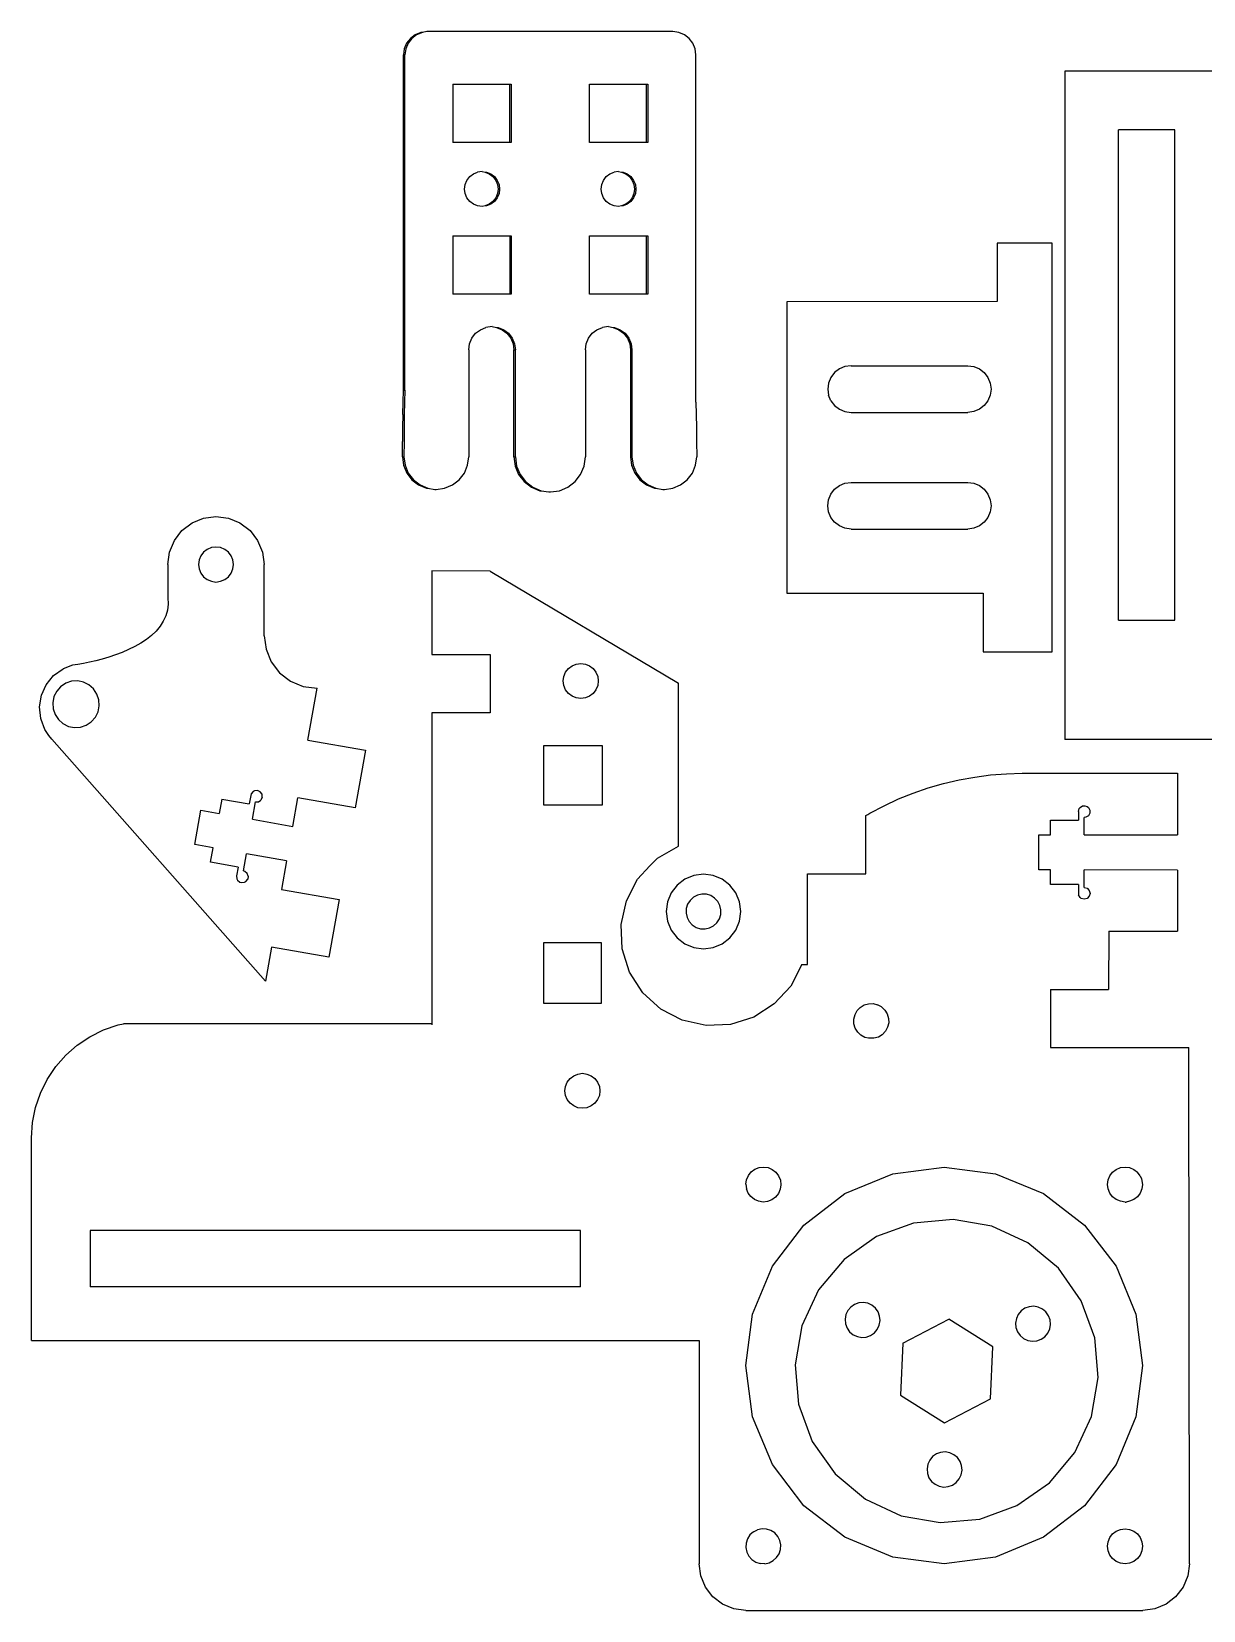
# Model space of a CAD drawing. Header units: millimetres. Extents: x -155 to 135, y -62 to 86.
# Drawn here: x -154.8 to -54.3, y -57.8 to 77.5 of the extents above; entities that cross this region are included whole.
import ezdxf

# ---------------------------------------------------------------- set-up
doc = ezdxf.new("R2010")
doc.units = ezdxf.units.MM

msp = doc.modelspace()

# ---------------------------------------------------------------- linework, layer by layer
for p, q in [((-121.88, 77.21), (-122.29, 76.89)), ((-121.75, 77.21), (-122.16, 76.89)), ((-121.39, 77.41), (-121.88, 77.21)), ((-121.26, 77.41), (-121.75, 77.21)), ((-121.26, 77.41), (-121.39, 77.41)), ((-120.88, 77.48), (-121.26, 77.41)), ((-99.8, 77.48), (-120.88, 77.48)), ((-99.29, 77.41), (-99.8, 77.48)), ((-98.8, 77.21), (-99.29, 77.41)), ((-98.39, 76.89), (-98.8, 77.21)), ((-122.81, 76), (-122.88, 75.48)), ((-122.61, 76.48), (-122.81, 76)), ((-122.68, 76), (-122.75, 75.48)), ((-122.48, 76.48), (-122.68, 76)), ((-122.29, 76.89), (-122.61, 76.48)), ((-122.16, 76.89), (-122.48, 76.48)), ((-98.07, 76.48), (-98.39, 76.89)), ((-97.87, 76), (-98.07, 76.48)), ((-97.81, 75.48), (-97.87, 76)), ((-122.88, 46.76), (-122.88, 75.48)), ((-122.88, 75.48), (-122.75, 75.48)), ((-122.75, 46.76), (-122.75, 75.48)), ((-97.81, 45.72), (-97.81, 75.48)), ((-66.2, 74.09), (-66.2, 16.81)), ((-52.76, 74.09), (-66.2, 74.09)), ((-118.64, 72.98), (-113.77, 72.98)), ((-118.64, 72.98), (-118.64, 67.98)), ((-113.77, 67.98), (-113.77, 72.98)), ((-113.77, 72.98), (-113.64, 72.98)), ((-113.64, 72.98), (-113.64, 67.98)), ((-106.94, 72.98), (-102.08, 72.98)), ((-106.94, 67.98), (-106.94, 72.98)), ((-102.08, 72.98), (-102.08, 67.98)), ((-102.08, 72.98), (-101.95, 72.98)), ((-101.95, 72.98), (-101.95, 67.98)), ((-61.61, 27.05), (-61.61, 69.05)), ((-56.76, 69.05), (-61.61, 69.05)), ((-56.76, 27.05), (-56.76, 69.05)), ((-113.77, 67.98), (-118.64, 67.98)), ((-113.64, 67.98), (-113.77, 67.98)), ((-102.08, 67.98), (-106.94, 67.98)), ((-101.95, 67.98), (-102.08, 67.98)), ((-117.44, 64.73), (-117.2, 65.05)), ((-117.2, 65.05), (-116.89, 65.28)), ((-116.89, 65.28), (-116.53, 65.43)), ((-116.14, 65.48), (-116.53, 65.43)), ((-116.14, 65.48), (-115.88, 65.43)), ((-115.88, 65.43), (-115.52, 65.28)), ((-115.88, 65.43), (-115.75, 65.43)), ((-115.75, 65.43), (-115.39, 65.28)), ((-115.52, 65.28), (-115.21, 65.05)), ((-115.39, 65.28), (-115.08, 65.05)), ((-115.21, 65.05), (-114.97, 64.73)), ((-115.08, 65.05), (-114.84, 64.73)), ((-105.74, 64.73), (-105.51, 65.05)), ((-105.51, 65.05), (-105.19, 65.28)), ((-105.19, 65.28), (-104.83, 65.43)), ((-104.45, 65.48), (-104.83, 65.43)), ((-104.45, 65.48), (-104.19, 65.43)), ((-104.19, 65.43), (-103.83, 65.28)), ((-104.19, 65.43), (-104.06, 65.43)), ((-104.06, 65.43), (-103.7, 65.28)), ((-103.83, 65.28), (-103.52, 65.05)), ((-103.7, 65.28), (-103.38, 65.05)), ((-103.52, 65.05), (-103.28, 64.73)), ((-103.38, 65.05), (-103.15, 64.73)), ((-117.64, 63.98), (-117.59, 64.37)), ((-117.59, 63.6), (-117.64, 63.98)), ((-117.59, 64.37), (-117.44, 64.73)), ((-117.44, 63.23), (-117.59, 63.6)), ((-114.97, 64.73), (-114.82, 64.37)), ((-114.82, 63.6), (-114.97, 63.23)), ((-114.84, 64.73), (-114.69, 64.37)), ((-114.69, 63.6), (-114.84, 63.23)), ((-114.82, 64.37), (-114.77, 63.98)), ((-114.77, 63.98), (-114.82, 63.6)), ((-114.69, 64.37), (-114.64, 63.98)), ((-114.64, 63.98), (-114.69, 63.6)), ((-105.94, 63.98), (-105.89, 64.37)), ((-105.89, 63.6), (-105.94, 63.98)), ((-105.89, 64.37), (-105.74, 64.73)), ((-105.74, 63.23), (-105.89, 63.6)), ((-103.28, 64.73), (-103.13, 64.37)), ((-103.13, 63.6), (-103.28, 63.23)), ((-103.15, 64.73), (-103, 64.37)), ((-103, 63.6), (-103.15, 63.23)), ((-103.13, 64.37), (-103.08, 63.98)), ((-103.08, 63.98), (-103.13, 63.6)), ((-103, 64.37), (-102.95, 63.98)), ((-102.95, 63.98), (-103, 63.6)), ((-117.2, 62.92), (-117.44, 63.23)), ((-116.89, 62.69), (-117.2, 62.92)), ((-116.53, 62.54), (-116.89, 62.69)), ((-116.14, 62.48), (-116.53, 62.54)), ((-115.88, 62.54), (-116.14, 62.48)), ((-115.52, 62.69), (-115.88, 62.54)), ((-115.75, 62.54), (-115.88, 62.54)), ((-115.39, 62.69), (-115.75, 62.54)), ((-115.21, 62.92), (-115.52, 62.69)), ((-115.08, 62.92), (-115.39, 62.69)), ((-114.97, 63.23), (-115.21, 62.92)), ((-114.84, 63.23), (-115.08, 62.92)), ((-105.51, 62.92), (-105.74, 63.23)), ((-105.19, 62.69), (-105.51, 62.92)), ((-104.83, 62.54), (-105.19, 62.69)), ((-104.45, 62.48), (-104.83, 62.54)), ((-104.19, 62.54), (-104.45, 62.48)), ((-103.83, 62.69), (-104.19, 62.54)), ((-104.06, 62.54), (-104.19, 62.54)), ((-103.7, 62.69), (-104.06, 62.54)), ((-103.52, 62.92), (-103.83, 62.69)), ((-103.38, 62.92), (-103.7, 62.69)), ((-103.28, 63.23), (-103.52, 62.92)), ((-103.15, 63.23), (-103.38, 62.92)), ((-118.64, 59.98), (-113.77, 59.98)), ((-118.64, 59.98), (-118.64, 54.98)), ((-113.77, 59.98), (-113.77, 54.98)), ((-113.77, 59.98), (-113.64, 59.98)), ((-113.64, 59.98), (-113.64, 54.98)), ((-106.94, 59.98), (-102.08, 59.98)), ((-106.94, 54.98), (-106.94, 59.98)), ((-102.08, 59.98), (-102.08, 54.98)), ((-102.08, 59.98), (-101.95, 59.98)), ((-101.95, 59.98), (-101.95, 54.98)), ((-67.29, 59.34), (-72, 59.34)), ((-72, 59.34), (-72, 54.34)), ((-67.29, 24.34), (-67.29, 59.34)), ((-113.77, 54.98), (-118.64, 54.98)), ((-113.64, 54.98), (-113.77, 54.98)), ((-102.08, 54.98), (-106.94, 54.98)), ((-101.95, 54.98), (-102.08, 54.98)), ((-72, 54.34), (-90.03, 54.33)), ((-90.03, 54.33), (-90.03, 29.35)), ((-117.02, 51.2), (-116.71, 51.62)), ((-116.71, 51.62), (-116.29, 51.93)), ((-116.29, 51.93), (-115.81, 52.13)), ((-115.29, 52.2), (-115.81, 52.13)), ((-115.29, 52.2), (-114.91, 52.13)), ((-114.91, 52.13), (-114.42, 51.93)), ((-114.91, 52.13), (-114.77, 52.13)), ((-114.77, 52.13), (-114.29, 51.93)), ((-114.42, 51.93), (-114.01, 51.62)), ((-114.29, 51.93), (-113.88, 51.62)), ((-114.01, 51.62), (-113.69, 51.2)), ((-113.88, 51.62), (-113.56, 51.2)), ((-107.03, 51.2), (-106.71, 51.62)), ((-106.71, 51.62), (-106.3, 51.93)), ((-106.3, 51.93), (-105.81, 52.13)), ((-105.3, 52.2), (-105.81, 52.13)), ((-105.3, 52.2), (-104.91, 52.13)), ((-104.91, 52.13), (-104.43, 51.93)), ((-104.91, 52.13), (-104.78, 52.13)), ((-104.78, 52.13), (-104.3, 51.93)), ((-104.43, 51.93), (-104.01, 51.62)), ((-104.3, 51.93), (-103.88, 51.62)), ((-104.01, 51.62), (-103.69, 51.2)), ((-103.88, 51.62), (-103.56, 51.2)), ((-117.29, 50.2), (-117.22, 50.72)), ((-117.29, 50.2), (-117.29, 41.03)), ((-117.22, 50.72), (-117.02, 51.2)), ((-113.69, 51.2), (-113.49, 50.72)), ((-113.56, 51.2), (-113.36, 50.72)), ((-113.49, 50.72), (-113.42, 50.2)), ((-113.42, 41.03), (-113.42, 50.2)), ((-113.42, 50.2), (-113.29, 50.2)), ((-113.36, 50.72), (-113.29, 50.2)), ((-113.29, 41.03), (-113.29, 50.2)), ((-107.29, 50.2), (-107.23, 50.72)), ((-107.29, 50.2), (-107.29, 41.03)), ((-107.23, 50.72), (-107.03, 51.2)), ((-103.69, 51.2), (-103.49, 50.72)), ((-103.56, 51.2), (-103.36, 50.72)), ((-103.49, 50.72), (-103.43, 50.2)), ((-103.43, 50.2), (-103.43, 41.03)), ((-103.43, 50.2), (-103.3, 50.2)), ((-103.36, 50.72), (-103.3, 50.2)), ((-103.3, 50.2), (-103.3, 41.03)), ((-85.04, 48.78), (-85.52, 48.58)), ((-84.52, 48.84), (-85.04, 48.78)), ((-84.52, 48.84), (-74.52, 48.84)), ((-74.52, 48.84), (-74.01, 48.78)), ((-74.01, 48.78), (-73.52, 48.58)), ((-86.46, 47.36), (-86.52, 46.84)), ((-86.26, 47.84), (-86.46, 47.36)), ((-85.94, 48.26), (-86.26, 47.84)), ((-85.52, 48.58), (-85.94, 48.26)), ((-73.52, 48.58), (-73.11, 48.26)), ((-73.11, 48.26), (-72.79, 47.84)), ((-72.79, 47.84), (-72.59, 47.36)), ((-72.59, 47.36), (-72.52, 46.84)), ((-122.91, 45.72), (-122.88, 46.76)), ((-122.88, 46.76), (-122.75, 46.76)), ((-122.75, 46.76), (-122.78, 45.72)), ((-86.52, 46.84), (-86.46, 46.33)), ((-86.26, 45.84), (-86.46, 46.33)), ((-72.59, 46.33), (-72.79, 45.84)), ((-72.52, 46.84), (-72.59, 46.33)), ((-122.94, 44.66), (-122.95, 43.54)), ((-122.94, 44.66), (-122.91, 45.72)), ((-122.81, 44.66), (-122.82, 43.54)), ((-122.78, 45.72), (-122.81, 44.66)), ((-97.81, 45.72), (-97.78, 44.66)), ((-97.78, 44.66), (-97.77, 43.54)), ((-86.26, 45.84), (-85.94, 45.43)), ((-85.94, 45.43), (-85.52, 45.11)), ((-85.52, 45.11), (-85.04, 44.91)), ((-85.04, 44.91), (-84.52, 44.84)), ((-84.52, 44.84), (-74.52, 44.84)), ((-74.01, 44.91), (-74.52, 44.84)), ((-73.52, 45.11), (-74.01, 44.91)), ((-73.11, 45.43), (-73.52, 45.11)), ((-72.79, 45.84), (-73.11, 45.43)), ((-122.95, 43.54), (-122.96, 42.34)), ((-122.82, 43.54), (-122.83, 42.34)), ((-97.77, 43.54), (-97.76, 42.34)), ((-122.97, 41.03), (-122.96, 42.34)), ((-122.83, 42.34), (-122.84, 41.03)), ((-97.76, 42.34), (-97.75, 41.03)), ((-122.97, 41.03), (-122.88, 40.31)), ((-122.97, 41.03), (-122.84, 41.03)), ((-122.84, 41.03), (-122.74, 40.31)), ((-117.39, 40.31), (-117.29, 41.03)), ((-113.42, 41.03), (-113.32, 40.25)), ((-113.42, 41.03), (-113.29, 41.03)), ((-113.29, 41.03), (-113.19, 40.25)), ((-107.4, 40.25), (-107.29, 41.03)), ((-103.43, 41.03), (-103.33, 40.31)), ((-103.43, 41.03), (-103.3, 41.03)), ((-103.3, 41.03), (-103.2, 40.31)), ((-97.84, 40.31), (-97.75, 41.03)), ((-122.88, 40.31), (-122.6, 39.64)), ((-122.74, 40.31), (-122.47, 39.64)), ((-122.6, 39.64), (-122.16, 39.07)), ((-122.47, 39.64), (-122.03, 39.07)), ((-118.1, 39.07), (-117.66, 39.64)), ((-117.66, 39.64), (-117.39, 40.31)), ((-113.32, 40.25), (-113.02, 39.53)), ((-113.19, 40.25), (-112.89, 39.53)), ((-113.02, 39.53), (-112.54, 38.91)), ((-112.89, 39.53), (-112.41, 38.91)), ((-108.17, 38.91), (-107.7, 39.53)), ((-107.7, 39.53), (-107.4, 40.25)), ((-103.33, 40.31), (-103.06, 39.64)), ((-103.2, 40.31), (-102.92, 39.64)), ((-103.06, 39.64), (-102.61, 39.07)), ((-102.92, 39.64), (-102.48, 39.07)), ((-98.56, 39.07), (-98.12, 39.64)), ((-98.12, 39.64), (-97.84, 40.31)), ((-122.16, 39.07), (-121.58, 38.63)), ((-122.03, 39.07), (-121.45, 38.63)), ((-121.58, 38.63), (-120.91, 38.35)), ((-121.45, 38.63), (-120.78, 38.35)), ((-120.91, 38.35), (-120.78, 38.35)), ((-120.78, 38.35), (-120.2, 38.25)), ((-120.2, 38.25), (-120.07, 38.25)), ((-120.07, 38.25), (-119.35, 38.35)), ((-119.35, 38.35), (-118.68, 38.63)), ((-118.68, 38.63), (-118.1, 39.07)), ((-112.54, 38.91), (-111.92, 38.43)), ((-112.41, 38.91), (-111.79, 38.43)), ((-111.92, 38.43), (-111.2, 38.13)), ((-111.79, 38.43), (-111.07, 38.13)), ((-111.2, 38.13), (-111.07, 38.13)), ((-111.07, 38.13), (-110.42, 38.03)), ((-110.42, 38.03), (-110.29, 38.03)), ((-110.29, 38.03), (-109.52, 38.13)), ((-109.52, 38.13), (-108.79, 38.43)), ((-108.79, 38.43), (-108.17, 38.91)), ((-102.61, 39.07), (-102.04, 38.63)), ((-102.48, 39.07), (-101.91, 38.63)), ((-102.04, 38.63), (-101.37, 38.35)), ((-101.91, 38.63), (-101.24, 38.35)), ((-101.37, 38.35), (-101.24, 38.35)), ((-101.24, 38.35), (-100.65, 38.25)), ((-100.65, 38.25), (-100.52, 38.25)), ((-100.52, 38.25), (-99.8, 38.35)), ((-99.8, 38.35), (-99.13, 38.63)), ((-99.13, 38.63), (-98.56, 39.07)), ((-86.26, 37.84), (-85.94, 38.26)), ((-85.94, 38.26), (-85.52, 38.58)), ((-85.52, 38.58), (-85.04, 38.78)), ((-85.04, 38.78), (-84.52, 38.84)), ((-84.52, 38.84), (-74.52, 38.84)), ((-74.52, 38.84), (-74.01, 38.78)), ((-74.01, 38.78), (-73.52, 38.58)), ((-73.52, 38.58), (-73.11, 38.26)), ((-73.11, 38.26), (-72.79, 37.84)), ((-86.52, 36.84), (-86.46, 37.36)), ((-86.46, 36.33), (-86.52, 36.84)), ((-86.46, 37.36), (-86.26, 37.84)), ((-72.79, 37.84), (-72.59, 37.36)), ((-72.59, 37.36), (-72.52, 36.84)), ((-72.52, 36.84), (-72.59, 36.33)), ((-141.86, 34.73), (-141, 35.38)), ((-141, 35.38), (-140.01, 35.79)), ((-140.01, 35.79), (-138.95, 35.93)), ((-138.95, 35.93), (-137.88, 35.79)), ((-137.88, 35.79), (-136.89, 35.38)), ((-136.89, 35.38), (-136.03, 34.73)), ((-86.26, 35.84), (-86.46, 36.33)), ((-85.94, 35.43), (-86.26, 35.84)), ((-85.52, 35.11), (-85.94, 35.43)), ((-73.11, 35.43), (-73.52, 35.11)), ((-72.79, 35.84), (-73.11, 35.43)), ((-72.59, 36.33), (-72.79, 35.84)), ((-142.92, 32.88), (-142.51, 33.87)), ((-142.51, 33.87), (-141.86, 34.73)), ((-136.03, 34.73), (-135.38, 33.87)), ((-135.38, 33.87), (-134.97, 32.88)), ((-85.04, 34.91), (-85.52, 35.11)), ((-84.52, 34.84), (-85.04, 34.91)), ((-84.52, 34.84), (-74.52, 34.84)), ((-74.01, 34.91), (-74.52, 34.84)), ((-73.52, 35.11), (-74.01, 34.91)), ((-143.06, 31.81), (-142.92, 32.88)), ((-140.24, 32.56), (-140.39, 32.2)), ((-140.01, 32.87), (-140.24, 32.56)), ((-139.7, 33.11), (-140.01, 32.87)), ((-139.33, 33.26), (-139.7, 33.11)), ((-138.95, 33.31), (-139.33, 33.26)), ((-138.56, 33.26), (-138.95, 33.31)), ((-138.2, 33.11), (-138.56, 33.26)), ((-137.88, 32.87), (-138.2, 33.11)), ((-137.65, 32.56), (-137.88, 32.87)), ((-137.5, 32.2), (-137.65, 32.56)), ((-134.97, 32.88), (-134.83, 31.81)), ((-143.06, 31.81), (-143.06, 28.98)), ((-140.39, 32.2), (-140.45, 31.81)), ((-140.45, 31.81), (-140.39, 31.43)), ((-140.39, 31.43), (-140.24, 31.06)), ((-137.65, 31.06), (-137.5, 31.43)), ((-137.45, 31.81), (-137.5, 32.2)), ((-137.5, 31.43), (-137.45, 31.81)), ((-134.81, 25.71), (-134.83, 31.81)), ((-120.45, 31.26), (-120.45, 24.09)), ((-115.45, 31.25), (-120.45, 31.26)), ((-115.45, 31.25), (-99.3, 21.64)), ((-140.24, 31.06), (-140.01, 30.75)), ((-140.01, 30.75), (-139.7, 30.52)), ((-139.7, 30.52), (-139.33, 30.37)), ((-139.33, 30.37), (-138.95, 30.31)), ((-138.95, 30.31), (-138.56, 30.37)), ((-138.56, 30.37), (-138.2, 30.52)), ((-138.2, 30.52), (-137.88, 30.75)), ((-137.88, 30.75), (-137.65, 31.06)), ((-143.04, 28.42), (-143.1, 27.9)), ((-143.06, 28.98), (-143.04, 28.42)), ((-90.03, 29.35), (-73.2, 29.35)), ((-73.2, 29.35), (-73.2, 24.34)), ((-143.24, 27.41), (-143.46, 26.95)), ((-143.1, 27.9), (-143.24, 27.41)), ((-144.47, 25.74), (-144.91, 25.39)), ((-144.08, 26.11), (-144.47, 25.74)), ((-143.74, 26.52), (-144.08, 26.11)), ((-143.46, 26.95), (-143.74, 26.52)), ((-134.81, 25.71), (-134.66, 24.55)), ((-61.61, 27.05), (-56.76, 27.05)), ((-146.44, 24.52), (-146.99, 24.28)), ((-145.9, 24.78), (-146.44, 24.52)), ((-145.39, 25.08), (-145.9, 24.78)), ((-144.91, 25.39), (-145.39, 25.08)), ((-134.66, 24.55), (-134.21, 23.46)), ((-151.25, 23.18), (-152.04, 22.88)), ((-150.8, 23.24), (-151.25, 23.18)), ((-150.31, 23.32), (-150.8, 23.24)), ((-149.79, 23.43), (-150.31, 23.32)), ((-149.25, 23.55), (-149.79, 23.43)), ((-148.7, 23.7), (-149.25, 23.55)), ((-148.13, 23.87), (-148.7, 23.7)), ((-147.56, 24.06), (-148.13, 23.87)), ((-146.99, 24.28), (-147.56, 24.06)), ((-134.21, 23.46), (-133.49, 22.53)), ((-120.45, 24.09), (-115.46, 24.09)), ((-115.46, 24.09), (-115.46, 19.09)), ((-108.74, 22.89), (-108.43, 23.12)), ((-108.43, 23.12), (-108.07, 23.27)), ((-108.07, 23.27), (-107.68, 23.33)), ((-107.68, 23.33), (-107.29, 23.27)), ((-107.29, 23.27), (-106.93, 23.12)), ((-106.93, 23.12), (-106.62, 22.89)), ((-73.2, 24.34), (-67.29, 24.34)), ((-153.49, 21.51), (-152.86, 22.29)), ((-152.86, 22.29), (-152.04, 22.88)), ((-151.33, 21.8), (-151.82, 21.63)), ((-150.8, 21.83), (-151.33, 21.8)), ((-150.29, 21.73), (-150.8, 21.83)), ((-149.83, 21.49), (-150.29, 21.73)), ((-133.49, 22.53), (-132.56, 21.82)), ((-132.56, 21.82), (-131.48, 21.37)), ((-109.18, 21.83), (-109.13, 22.21)), ((-109.13, 21.44), (-109.18, 21.83)), ((-109.13, 22.21), (-108.98, 22.58)), ((-108.98, 22.58), (-108.74, 22.89)), ((-106.62, 22.89), (-106.38, 22.58)), ((-106.38, 22.58), (-106.23, 22.21)), ((-106.23, 22.21), (-106.18, 21.83)), ((-106.18, 21.83), (-106.23, 21.44)), ((-154.07, 19.61), (-153.91, 20.6)), ((-153.91, 20.6), (-153.49, 21.51)), ((-152.83, 20.49), (-152.94, 19.97)), ((-152.6, 20.95), (-152.83, 20.49)), ((-152.26, 21.34), (-152.6, 20.95)), ((-151.82, 21.63), (-152.26, 21.34)), ((-149.43, 21.15), (-149.83, 21.49)), ((-149.15, 20.71), (-149.43, 21.15)), ((-148.98, 20.22), (-149.15, 20.71)), ((-131.48, 21.37), (-130.28, 21.21)), ((-131.07, 16.76), (-130.28, 21.21)), ((-108.98, 21.08), (-109.13, 21.44)), ((-108.74, 20.76), (-108.98, 21.08)), ((-108.43, 20.53), (-108.74, 20.76)), ((-108.07, 20.38), (-108.43, 20.53)), ((-107.68, 20.33), (-108.07, 20.38)), ((-107.29, 20.38), (-107.68, 20.33)), ((-106.93, 20.53), (-107.29, 20.38)), ((-106.62, 20.76), (-106.93, 20.53)), ((-106.38, 21.08), (-106.62, 20.76)), ((-106.23, 21.44), (-106.38, 21.08)), ((-99.3, 7.68), (-99.3, 21.64)), ((-153.97, 18.61), (-154.07, 19.61)), ((-152.94, 19.97), (-152.91, 19.45)), ((-152.91, 19.45), (-152.74, 18.96)), ((-152.74, 18.96), (-152.45, 18.52)), ((-149.28, 18.72), (-149.05, 19.19)), ((-149.05, 19.19), (-148.95, 19.7)), ((-148.95, 19.7), (-148.98, 20.22)), ((-115.46, 19.09), (-120.46, 19.09)), ((-120.46, 19.09), (-120.45, -7.55)), ((-153.92, 18.52), (-153.97, 18.61)), ((-153.61, 17.67), (-153.92, 18.52)), ((-153.26, 17.17), (-153.61, 17.67)), ((-152.45, 18.52), (-152.06, 18.18)), ((-152.06, 18.18), (-151.59, 17.94)), ((-151.59, 17.94), (-151.08, 17.84)), ((-151.08, 17.84), (-150.56, 17.87)), ((-150.56, 17.87), (-150.07, 18.04)), ((-150.07, 18.04), (-149.63, 18.33)), ((-149.63, 18.33), (-149.28, 18.72)), ((-153.02, 16.85), (-153.26, 17.17)), ((-153.02, 16.85), (-134.7, -3.88)), ((-131.07, 16.76), (-126.14, 15.89)), ((-110.84, 11.19), (-110.84, 16.31)), ((-110.84, 16.31), (-105.84, 16.31)), ((-105.84, 16.31), (-105.84, 11.19)), ((-49.06, 16.8), (-66.2, 16.81)), ((-126.14, 15.89), (-127.01, 10.96)), ((-75.26, 13.36), (-73.92, 13.6)), ((-73.92, 13.6), (-72.57, 13.78)), ((-72.57, 13.78), (-71.21, 13.88)), ((-71.21, 13.88), (-69.85, 13.92)), ((-69.85, 13.92), (-56.54, 13.92)), ((-56.54, 13.92), (-56.54, 8.64)), ((-135.76, 12.36), (-135.92, 12.16)), ((-135.64, 12.42), (-135.76, 12.36)), ((-135.38, 12.44), (-135.64, 12.42)), ((-135.15, 12.33), (-135.38, 12.44)), ((-135, 12.12), (-135.15, 12.33)), ((-80.46, 11.72), (-79.19, 12.23)), ((-79.19, 12.23), (-77.9, 12.67)), ((-77.9, 12.67), (-76.59, 13.05)), ((-76.59, 13.05), (-75.26, 13.36)), ((-138.45, 11.71), (-138.67, 10.48)), ((-138.45, 11.71), (-136.09, 11.3)), ((-135.92, 12.16), (-136.09, 11.3)), ((-135.82, 9.98), (-135.56, 11.46)), ((-135.56, 11.46), (-135.3, 11.48)), ((-135.3, 11.48), (-135.09, 11.63)), ((-134.98, 11.86), (-135.09, 11.63)), ((-134.98, 11.86), (-135, 12.12)), ((-132.37, 9.37), (-131.93, 11.83)), ((-127.01, 10.96), (-131.93, 11.83)), ((-105.84, 11.19), (-110.84, 11.19)), ((-82.91, 10.5), (-81.69, 11.14)), ((-81.69, 11.14), (-80.46, 11.72)), ((-65.04, 10.64), (-64.97, 10.89)), ((-64.97, 10.89), (-64.89, 10.99)), ((-64.89, 10.99), (-64.67, 11.12)), ((-64.67, 11.12), (-64.58, 11.12)), ((-64.58, 11.12), (-64.47, 11.12)), ((-64.47, 11.12), (-64.29, 11.07)), ((-64.29, 11.07), (-64.18, 10.99)), ((-64.18, 10.99), (-64.05, 10.76)), ((-140.77, 7.81), (-140.25, 10.76)), ((-140.25, 10.76), (-138.67, 10.48)), ((-135.82, 9.98), (-132.37, 9.37)), ((-83.26, 10.29), (-83.08, 10.4)), ((-83.26, 5.29), (-83.26, 10.29)), ((-83.08, 10.4), (-82.91, 10.5)), ((-67.44, 8.64), (-67.44, 9.89)), ((-67.44, 9.89), (-65.04, 9.89)), ((-65.04, 10.64), (-65.04, 9.89)), ((-64.41, 10.15), (-64.54, 10.14)), ((-64.54, 8.64), (-64.54, 10.14)), ((-64.18, 10.28), (-64.41, 10.15)), ((-64.05, 10.51), (-64.18, 10.28)), ((-64.05, 10.76), (-64.05, 10.51)), ((-68.44, 5.64), (-68.44, 8.64)), ((-68.44, 8.64), (-67.44, 8.64)), ((-64.54, 8.64), (-56.54, 8.64)), ((-139.19, 7.53), (-140.77, 7.81)), ((-139.41, 6.3), (-139.19, 7.53)), ((-136.6, 5.55), (-136.34, 7.02)), ((-132.89, 6.42), (-136.34, 7.02)), ((-101.11, 6.64), (-99.3, 7.68)), ((-137.05, 5.88), (-139.41, 6.3)), ((-137.05, 5.88), (-137.18, 5.14)), ((-136.47, 5.51), (-136.6, 5.55)), ((-136.27, 5.34), (-136.47, 5.51)), ((-132.89, 6.42), (-133.32, 3.95)), ((-102.81, 4.85), (-101.77, 5.98)), ((-101.77, 5.98), (-101.11, 6.64)), ((-67.44, 5.64), (-68.44, 5.64)), ((-67.44, 4.39), (-67.44, 5.64)), ((-56.54, 5.63), (-64.54, 5.64)), ((-64.54, 4.14), (-64.54, 5.64)), ((-56.54, 5.63), (-56.54, 0.38)), ((-137.18, 5.14), (-137.15, 4.88)), ((-137.15, 4.88), (-137.09, 4.77)), ((-137.09, 4.77), (-136.9, 4.6)), ((-136.9, 4.6), (-136.77, 4.56)), ((-136.77, 4.56), (-136.51, 4.59)), ((-136.51, 4.59), (-136.4, 4.65)), ((-136.4, 4.65), (-136.23, 4.84)), ((-136.19, 5.1), (-136.27, 5.34)), ((-136.19, 5.1), (-136.23, 4.84)), ((-103.77, 2.99), (-102.81, 4.85)), ((-99.43, 4.34), (-99.94, 3.68)), ((-98.77, 4.85), (-99.43, 4.34)), ((-97.99, 5.17), (-98.77, 4.85)), ((-97.17, 5.28), (-97.99, 5.17)), ((-96.34, 5.17), (-97.17, 5.28)), ((-95.56, 4.85), (-96.34, 5.17)), ((-94.9, 4.34), (-95.56, 4.85)), ((-94.39, 3.68), (-94.9, 4.34)), ((-88.26, 5.29), (-83.26, 5.29)), ((-88.26, -2.46), (-88.26, 5.29)), ((-65.04, 4.39), (-67.44, 4.39)), ((-65.04, 4.39), (-65.02, 3.51)), ((-64.54, 4.14), (-64.29, 4.07)), ((-64.29, 4.07), (-64.11, 3.88)), ((-133.32, 3.95), (-128.4, 3.09)), ((-128.4, 3.09), (-129.27, -1.84)), ((-104.22, 0.95), (-103.77, 2.99)), ((-100.26, 2.9), (-100.37, 2.07)), ((-99.94, 3.68), (-100.26, 2.9)), ((-98.32, 3.03), (-98.53, 2.7)), ((-98.03, 3.3), (-98.32, 3.03)), ((-97.68, 3.48), (-98.03, 3.3)), ((-97.3, 3.57), (-97.68, 3.48)), ((-96.91, 3.55), (-97.3, 3.57)), ((-96.54, 3.44), (-96.91, 3.55)), ((-96.21, 3.23), (-96.54, 3.44)), ((-95.94, 2.94), (-96.21, 3.23)), ((-95.76, 2.59), (-95.94, 2.94)), ((-94.07, 2.9), (-94.39, 3.68)), ((-93.96, 2.07), (-94.07, 2.9)), ((-64.89, 3.28), (-65.02, 3.51)), ((-64.79, 3.2), (-64.89, 3.28)), ((-64.54, 3.14), (-64.79, 3.2)), ((-64.29, 3.2), (-64.54, 3.14)), ((-64.11, 3.38), (-64.29, 3.2)), ((-64.11, 3.88), (-64.04, 3.63)), ((-64.04, 3.63), (-64.11, 3.38)), ((-100.37, 2.07), (-100.26, 1.25)), ((-98.64, 2.33), (-98.66, 1.94)), ((-98.66, 1.94), (-98.57, 1.56)), ((-98.53, 2.7), (-98.64, 2.33)), ((-98.57, 1.56), (-98.39, 1.21)), ((-96.01, 1.11), (-95.8, 1.44)), ((-95.8, 1.44), (-95.69, 1.82)), ((-95.67, 2.21), (-95.76, 2.59)), ((-95.69, 1.82), (-95.67, 2.21)), ((-94.07, 1.24), (-93.96, 2.07)), ((-104.13, -1.13), (-104.22, 0.95)), ((-100.26, 1.25), (-99.94, 0.47)), ((-99.94, 0.47), (-99.43, -0.19)), ((-98.39, 1.21), (-98.13, 0.92)), ((-98.13, 0.92), (-97.8, 0.71)), ((-97.8, 0.71), (-97.42, 0.6)), ((-97.42, 0.6), (-97.03, 0.58)), ((-97.03, 0.58), (-96.65, 0.67)), ((-96.65, 0.67), (-96.3, 0.85)), ((-96.3, 0.85), (-96.01, 1.11)), ((-94.9, -0.19), (-94.39, 0.47)), ((-94.39, 0.47), (-94.07, 1.24)), ((-62.44, 0.39), (-62.45, -4.61)), ((-62.44, 0.39), (-56.54, 0.38)), ((-134.19, -0.97), (-134.7, -3.88)), ((-129.27, -1.84), (-134.19, -0.97)), ((-110.84, -5.81), (-110.84, -0.59)), ((-110.84, -0.59), (-105.93, -0.59)), ((-105.93, -0.59), (-105.93, -5.81)), ((-103.5, -3.12), (-104.13, -1.13)), ((-99.43, -0.19), (-98.77, -0.7)), ((-98.77, -0.7), (-97.99, -1.02)), ((-97.99, -1.02), (-97.17, -1.13)), ((-97.17, -1.13), (-96.34, -1.02)), ((-96.34, -1.02), (-95.56, -0.7)), ((-95.56, -0.7), (-94.9, -0.19)), ((-88.73, -2.46), (-89.69, -4.31)), ((-88.73, -2.46), (-88.26, -2.46)), ((-102.37, -4.88), (-103.5, -3.12)), ((-100.83, -6.29), (-102.37, -4.88)), ((-89.69, -4.31), (-91.1, -5.85)), ((-67.44, -4.61), (-67.44, -9.59)), ((-67.44, -4.61), (-62.45, -4.61)), ((-105.93, -5.81), (-110.84, -5.81)), ((-98.98, -7.25), (-100.83, -6.29)), ((-91.1, -5.85), (-92.86, -6.98)), ((-84.18, -6.76), (-84, -6.42)), ((-84, -6.42), (-83.73, -6.14)), ((-83.73, -6.14), (-83.39, -5.93)), ((-83.39, -5.93), (-83.01, -5.83)), ((-83.01, -5.83), (-82.62, -5.82)), ((-82.62, -5.82), (-82.24, -5.91)), ((-81.9, -6.1), (-82.24, -5.91)), ((-81.9, -6.1), (-81.62, -6.37)), ((-81.62, -6.37), (-81.41, -6.7)), ((-81.41, -6.7), (-81.3, -7.08)), ((-149.75, -8.65), (-148.58, -8.07)), ((-148.58, -8.07), (-147.34, -7.65)), ((-147.34, -7.65), (-146.87, -7.55)), ((-120.45, -7.55), (-146.87, -7.55)), ((-120.45, -7.55), (-120.45, -7.65)), ((-96.94, -7.7), (-98.98, -7.25)), ((-94.85, -7.61), (-96.94, -7.7)), ((-92.86, -6.98), (-94.85, -7.61)), ((-84.28, -7.15), (-84.18, -6.76)), ((-84.27, -7.54), (-84.28, -7.15)), ((-84.16, -7.91), (-84.27, -7.54)), ((-83.95, -8.25), (-84.16, -7.91)), ((-81.39, -7.85), (-81.58, -8.19)), ((-81.29, -7.47), (-81.39, -7.85)), ((-81.3, -7.08), (-81.29, -7.47)), ((-151.82, -10.23), (-150.84, -9.37)), ((-150.84, -9.37), (-149.75, -8.65)), ((-83.67, -8.52), (-83.95, -8.25)), ((-83.33, -8.71), (-83.67, -8.52)), ((-83.01, -8.78), (-83.33, -8.71)), ((-82.56, -8.79), (-83.01, -8.78)), ((-82.18, -8.68), (-82.56, -8.79)), ((-81.85, -8.48), (-82.18, -8.68)), ((-81.58, -8.19), (-81.85, -8.48)), ((-152.68, -11.22), (-151.82, -10.23)), ((-67.44, -9.59), (-55.56, -9.57)), ((-55.52, -53.82), (-55.56, -9.57)), ((-153.41, -12.31), (-152.68, -11.22)), ((-108.6, -12.23), (-108.29, -12)), ((-108.29, -12), (-107.93, -11.85)), ((-107.93, -11.85), (-107.54, -11.79)), ((-107.54, -11.79), (-107.15, -11.85)), ((-107.15, -11.85), (-106.79, -12)), ((-106.79, -12), (-106.48, -12.23)), ((-154.41, -14.72), (-153.99, -13.48)), ((-153.99, -13.48), (-153.41, -12.31)), ((-109.04, -13.29), (-108.99, -12.91)), ((-108.99, -13.68), (-109.04, -13.29)), ((-108.99, -12.91), (-108.84, -12.54)), ((-108.84, -12.54), (-108.6, -12.23)), ((-106.48, -12.23), (-106.24, -12.54)), ((-106.24, -12.54), (-106.09, -12.91)), ((-106.09, -12.91), (-106.04, -13.29)), ((-106.04, -13.29), (-106.09, -13.68)), ((-154.67, -16), (-154.41, -14.72)), ((-108.84, -14.04), (-108.99, -13.68)), ((-108.6, -14.36), (-108.84, -14.04)), ((-108.29, -14.59), (-108.6, -14.36)), ((-107.93, -14.74), (-108.29, -14.59)), ((-107.54, -14.79), (-107.93, -14.74)), ((-107.15, -14.74), (-107.54, -14.79)), ((-106.79, -14.59), (-107.15, -14.74)), ((-106.48, -14.36), (-106.79, -14.59)), ((-106.24, -14.04), (-106.48, -14.36)), ((-106.09, -13.68), (-106.24, -14.04)), ((-154.75, -17.31), (-154.67, -16)), ((-154.75, -34.68), (-154.75, -17.31)), ((-93.32, -20.55), (-93.08, -20.24)), ((-93.08, -20.24), (-92.77, -20.01)), ((-92.77, -20.01), (-92.4, -19.86)), ((-92.4, -19.86), (-92.02, -19.82)), ((-92.02, -19.82), (-91.63, -19.87)), ((-91.63, -19.87), (-91.27, -20.03)), ((-91.27, -20.03), (-90.96, -20.27)), ((-90.96, -20.27), (-90.73, -20.58)), ((-80.94, -20.39), (-76.54, -19.82)), ((-76.54, -19.82), (-72.14, -20.39)), ((-62.34, -20.57), (-62.1, -20.25)), ((-62.1, -20.25), (-61.79, -20.02)), ((-61.79, -20.02), (-61.42, -19.87)), ((-61.42, -19.87), (-61.04, -19.82)), ((-61.04, -19.82), (-60.65, -19.87)), ((-60.65, -19.87), (-60.29, -20.02)), ((-60.29, -20.02), (-59.98, -20.25)), ((-59.74, -20.57), (-59.98, -20.25)), ((-93.54, -21.3), (-93.48, -20.91)), ((-93.54, -21.3), (-93.49, -21.68)), ((-93.48, -20.91), (-93.32, -20.55)), ((-90.73, -20.58), (-90.58, -20.95)), ((-90.54, -21.34), (-90.59, -21.72)), ((-90.58, -20.95), (-90.54, -21.34)), ((-85.04, -22.09), (-80.94, -20.39)), ((-72.14, -20.39), (-68.04, -22.09)), ((-62.54, -21.32), (-62.49, -20.93)), ((-62.49, -21.7), (-62.54, -21.32)), ((-62.49, -20.93), (-62.34, -20.57)), ((-59.74, -20.57), (-59.63, -20.82)), ((-59.63, -20.82), (-59.54, -21.32)), ((-59.54, -21.32), (-59.59, -21.7)), ((-93.35, -22.05), (-93.49, -21.68)), ((-93.11, -22.36), (-93.35, -22.05)), ((-92.8, -22.6), (-93.11, -22.36)), ((-92.44, -22.76), (-92.8, -22.6)), ((-92.06, -22.82), (-92.44, -22.76)), ((-91.67, -22.77), (-92.06, -22.82)), ((-91.3, -22.62), (-91.67, -22.77)), ((-90.99, -22.39), (-91.3, -22.62)), ((-90.75, -22.08), (-90.99, -22.39)), ((-90.59, -21.72), (-90.75, -22.08)), ((-88.56, -24.79), (-85.04, -22.09)), ((-68.04, -22.09), (-64.52, -24.79)), ((-62.34, -22.07), (-62.49, -21.7)), ((-62.1, -22.38), (-62.34, -22.07)), ((-61.79, -22.61), (-62.1, -22.38)), ((-61.42, -22.76), (-61.79, -22.61)), ((-61.04, -22.82), (-61.42, -22.76)), ((-61.04, -22.82), (-60.93, -22.82)), ((-60.65, -22.76), (-60.93, -22.82)), ((-60.29, -22.61), (-60.65, -22.76)), ((-59.98, -22.38), (-60.29, -22.61)), ((-59.74, -22.07), (-59.98, -22.38)), ((-59.59, -21.7), (-59.74, -22.07)), ((-75.78, -24.32), (-79.16, -24.62)), ((-72.44, -24.9), (-75.78, -24.32)), ((-107.72, -25.25), (-149.72, -25.25)), ((-149.72, -25.25), (-149.72, -30.09)), ((-107.72, -30.1), (-107.72, -25.25)), ((-91.26, -28.32), (-88.56, -24.79)), ((-79.16, -24.62), (-82.35, -25.78)), ((-69.36, -26.33), (-72.44, -24.9)), ((-64.52, -24.79), (-61.81, -28.32)), ((-82.35, -25.78), (-85.12, -27.74)), ((-66.75, -28.5), (-69.36, -26.33)), ((-92.96, -32.42), (-91.26, -28.32)), ((-85.12, -27.74), (-87.3, -30.34)), ((-61.81, -28.32), (-60.12, -32.42)), ((-64.8, -31.28), (-66.75, -28.5)), ((-107.72, -30.1), (-149.72, -30.09)), ((-87.3, -30.34), (-88.73, -33.42)), ((-93.54, -36.82), (-92.96, -32.42)), ((-84.8, -32.12), (-84.96, -32.47)), ((-84.55, -31.82), (-84.8, -32.12)), ((-84.23, -31.59), (-84.55, -31.82)), ((-83.86, -31.46), (-84.23, -31.59)), ((-83.47, -31.42), (-83.86, -31.46)), ((-83.08, -31.49), (-83.47, -31.42)), ((-82.73, -31.66), (-83.08, -31.49)), ((-82.43, -31.91), (-82.73, -31.66)), ((-82.2, -32.23), (-82.43, -31.91)), ((-82.07, -32.59), (-82.2, -32.23)), ((-70.19, -32.45), (-70.35, -32.8)), ((-69.94, -32.15), (-70.19, -32.45)), ((-69.62, -31.92), (-69.94, -32.15)), ((-69.25, -31.79), (-69.62, -31.92)), ((-68.86, -31.75), (-69.25, -31.79)), ((-68.47, -31.82), (-68.86, -31.75)), ((-68.12, -31.99), (-68.47, -31.82)), ((-67.82, -32.24), (-68.12, -31.99)), ((-67.59, -32.56), (-67.82, -32.24)), ((-63.64, -34.47), (-64.8, -31.28)), ((-60.12, -32.42), (-59.54, -36.82)), ((-88.73, -33.42), (-89.31, -36.76)), ((-84.96, -32.47), (-85.03, -32.86)), ((-85.03, -32.86), (-85, -33.25)), ((-85, -33.25), (-84.86, -33.62)), ((-84.86, -33.62), (-84.64, -33.94)), ((-82.52, -34.03), (-82.27, -33.73)), ((-82.27, -33.73), (-82.1, -33.37)), ((-82.1, -33.37), (-82.03, -32.98)), ((-82.03, -32.98), (-82.07, -32.59)), ((-80.08, -34.92), (-76.14, -32.86)), ((-72.38, -35.24), (-76.14, -32.86)), ((-70.35, -32.8), (-70.42, -33.19)), ((-70.42, -33.19), (-70.39, -33.58)), ((-70.39, -33.58), (-70.25, -33.95)), ((-67.66, -34.06), (-67.49, -33.7)), ((-67.46, -32.92), (-67.59, -32.56)), ((-67.49, -33.7), (-67.42, -33.31)), ((-67.42, -33.31), (-67.46, -32.92)), ((-154.75, -34.68), (-97.54, -34.68)), ((-97.54, -34.68), (-97.54, -53.82)), ((-84.64, -33.94), (-84.34, -34.19)), ((-84.34, -34.19), (-83.98, -34.35)), ((-83.98, -34.35), (-83.59, -34.42)), ((-83.59, -34.42), (-83.21, -34.39)), ((-83.21, -34.39), (-82.84, -34.25)), ((-82.84, -34.25), (-82.52, -34.03)), ((-80.08, -34.92), (-80.27, -39.37)), ((-70.25, -33.95), (-70.03, -34.27)), ((-70.03, -34.27), (-69.73, -34.52)), ((-69.73, -34.52), (-69.37, -34.68)), ((-69.37, -34.68), (-68.98, -34.75)), ((-68.98, -34.75), (-68.59, -34.72)), ((-68.59, -34.72), (-68.23, -34.58)), ((-68.23, -34.58), (-67.91, -34.36)), ((-67.91, -34.36), (-67.66, -34.06)), ((-63.33, -37.85), (-63.64, -34.47)), ((-72.57, -39.69), (-72.38, -35.24)), ((-92.96, -41.22), (-93.54, -36.82)), ((-89.31, -36.76), (-89.01, -40.14)), ((-63.92, -41.19), (-63.33, -37.85)), ((-59.54, -36.82), (-60.12, -41.22)), ((-89.01, -40.14), (-87.84, -43.33)), ((-80.27, -39.37), (-76.51, -41.75)), ((-76.51, -41.75), (-72.57, -39.69)), ((-91.26, -45.32), (-92.96, -41.22)), ((-65.35, -44.27), (-63.92, -41.19)), ((-60.12, -41.22), (-61.81, -45.32)), ((-87.84, -43.33), (-85.89, -46.11)), ((-77.53, -44.64), (-77.78, -44.94)), ((-77.21, -44.41), (-77.53, -44.64)), ((-76.84, -44.28), (-77.21, -44.41)), ((-76.45, -44.24), (-76.84, -44.28)), ((-76.06, -44.31), (-76.45, -44.24)), ((-75.71, -44.47), (-76.06, -44.31)), ((-75.41, -44.72), (-75.71, -44.47)), ((-67.52, -46.87), (-65.35, -44.27)), ((-88.56, -48.84), (-91.26, -45.32)), ((-77.94, -45.29), (-78.01, -45.68)), ((-78.01, -45.68), (-77.98, -46.07)), ((-77.78, -44.94), (-77.94, -45.29)), ((-75.18, -45.05), (-75.41, -44.72)), ((-75.05, -45.41), (-75.18, -45.05)), ((-75.08, -46.19), (-75.01, -45.8)), ((-75.01, -45.8), (-75.05, -45.41)), ((-61.81, -45.32), (-64.52, -48.84)), ((-85.89, -46.11), (-83.29, -48.28)), ((-77.98, -46.07), (-77.84, -46.44)), ((-77.84, -46.44), (-77.62, -46.76)), ((-77.62, -46.76), (-77.32, -47.01)), ((-77.32, -47.01), (-76.96, -47.17)), ((-76.96, -47.17), (-76.58, -47.24)), ((-76.58, -47.24), (-76.19, -47.2)), ((-76.19, -47.2), (-75.82, -47.07)), ((-75.82, -47.07), (-75.5, -46.84)), ((-75.5, -46.84), (-75.25, -46.54)), ((-75.25, -46.54), (-75.08, -46.19)), ((-70.3, -48.82), (-67.52, -46.87)), ((-83.29, -48.28), (-80.21, -49.71)), ((-85.04, -51.54), (-88.56, -48.84)), ((-80.21, -49.71), (-76.87, -50.29)), ((-76.87, -50.29), (-73.48, -49.99)), ((-73.48, -49.99), (-70.3, -48.82)), ((-64.52, -48.84), (-68.04, -51.54)), ((-93.18, -51.34), (-93.39, -51.67)), ((-92.88, -51.08), (-93.18, -51.34)), ((-92.88, -51.08), (-92.54, -50.9)), ((-92.15, -50.82), (-92.54, -50.9)), ((-91.76, -50.84), (-92.15, -50.82)), ((-91.39, -50.96), (-91.76, -50.84)), ((-91.06, -51.18), (-91.39, -50.96)), ((-90.8, -51.47), (-91.06, -51.18)), ((-62.34, -51.57), (-62.1, -51.25)), ((-62.1, -51.25), (-61.79, -51.02)), ((-61.79, -51.02), (-61.42, -50.87)), ((-61.42, -50.87), (-61.04, -50.82)), ((-61.04, -50.82), (-60.65, -50.87)), ((-60.65, -50.87), (-60.29, -51.02)), ((-60.29, -51.02), (-59.98, -51.25)), ((-59.98, -51.25), (-59.74, -51.57)), ((-93.51, -52.04), (-93.53, -52.43)), ((-93.53, -52.43), (-93.45, -52.81)), ((-93.39, -51.67), (-93.51, -52.04)), ((-90.62, -51.82), (-90.8, -51.47)), ((-90.68, -52.96), (-90.56, -52.59)), ((-90.54, -52.2), (-90.62, -51.82)), ((-90.56, -52.59), (-90.54, -52.2)), ((-80.94, -53.24), (-85.04, -51.54)), ((-68.04, -51.54), (-72.14, -53.24)), ((-62.54, -52.32), (-62.49, -51.93)), ((-62.49, -52.7), (-62.54, -52.32)), ((-62.49, -51.93), (-62.34, -51.57)), ((-62.34, -53.07), (-62.49, -52.7)), ((-59.74, -51.57), (-59.59, -51.93)), ((-59.59, -52.7), (-59.74, -53.07)), ((-59.59, -51.93), (-59.54, -52.32)), ((-59.54, -52.32), (-59.59, -52.7)), ((-97.4, -54.85), (-97.54, -53.82)), ((-93.45, -52.81), (-93.27, -53.16)), ((-93.27, -53.16), (-93.01, -53.46)), ((-93.01, -53.46), (-92.68, -53.67)), ((-92.68, -53.67), (-92.31, -53.79)), ((-91.92, -53.81), (-92.31, -53.79)), ((-91.92, -53.81), (-91.54, -53.73)), ((-91.54, -53.73), (-91.19, -53.55)), ((-91.19, -53.55), (-90.9, -53.29)), ((-90.9, -53.29), (-90.68, -52.96)), ((-76.54, -53.82), (-80.94, -53.24)), ((-72.14, -53.24), (-76.54, -53.82)), ((-62.1, -53.38), (-62.34, -53.07)), ((-61.79, -53.61), (-62.1, -53.38)), ((-61.42, -53.76), (-61.79, -53.61)), ((-61.04, -53.82), (-61.42, -53.76)), ((-60.65, -53.76), (-61.04, -53.82)), ((-60.29, -53.61), (-60.65, -53.76)), ((-59.98, -53.38), (-60.29, -53.61)), ((-59.74, -53.07), (-59.98, -53.38)), ((-55.52, -53.82), (-55.66, -54.85)), ((-97, -55.82), (-97.4, -54.85)), ((-55.66, -54.85), (-56.06, -55.82)), ((-96.36, -56.64), (-97, -55.82)), ((-95.54, -57.28), (-96.36, -56.64)), ((-56.7, -56.64), (-57.52, -57.28)), ((-56.06, -55.82), (-56.7, -56.64)), ((-94.57, -57.68), (-95.54, -57.28)), ((-93.54, -57.82), (-94.57, -57.68)), ((-93.54, -57.82), (-59.52, -57.82)), ((-58.49, -57.68), (-59.52, -57.82)), ((-57.52, -57.28), (-58.49, -57.68))]:
    msp.add_line(p, q)

doc.saveas('drawing.dxf')
